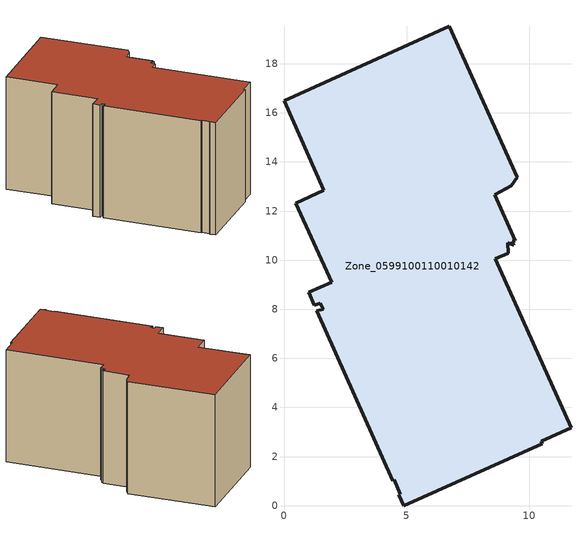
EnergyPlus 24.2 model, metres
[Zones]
Zone_0599100110010142
 floor ground (C_G): 10.48,2.62 10.53,2.52 4.88,0 4.68,0.43 4.73,0.47 4.48,1.05 4.42,1.02 1.34,7.95 1.59,7.99 1.48,8.25 1.24,8.17 1.01,8.7 1.94,9.1 0.48,12.32 1.63,12.84 0,16.49 6.74,19.52 9.51,13.38 9.27,13.03 8.59,12.66 9.43,10.79 9.3,10.77 9.36,10.62 9.12,10.71 9.13,10.28 8.61,10.05 11.69,3.18 z0
 wall outside (C_F): 1.63,12.84 0.48,12.32 1.94,9.1 1.01,8.7 1.24,8.17 1.48,8.25 1.59,7.99 1.34,7.95 4.42,1.02 4.48,1.05 4.73,0.47 4.68,0.43 4.88,0 10.53,2.52 10.48,2.62 11.69,3.18 8.61,10.05 9.13,10.28 9.12,10.71 9.36,10.62 9.3,10.77 9.43,10.79 8.59,12.66 9.27,13.03 9.51,13.38 6.74,19.52 0,16.49 1.63,12.84 z0:8.94
 roof outside (C_R): 9.36,10.62 9.3,10.77 9.43,10.79 8.59,12.66 9.27,13.03 9.51,13.38 6.74,19.52 0,16.49 1.63,12.84 0.48,12.32 1.94,9.1 1.01,8.7 1.24,8.17 1.48,8.25 1.59,7.99 1.34,7.95 4.42,1.02 4.48,1.05 4.73,0.47 4.68,0.43 4.88,0 10.53,2.52 10.48,2.62 11.69,3.18 8.61,10.05 9.13,10.28 9.12,10.71 z8.94
[BUILDING]
Pand.0599100110010142: North Axis=0; Terrain=City; Loads Convergence Tolerance Value=0.04; Temperature Convergence Tolerance Value=0.4; Solar Distribution=FullExterior; Maximum Number of Warmup Days=25; Minimum Number of Warmup Days=1
[Site:Location]
Rotterdam.The.Hague.AP_ZH_NLD Design_Conditions: Latitude=51.96; Longitude=4.45; Time Zone=1; Elevation=-4.5
[SITE:GROUNDTEMPERATURE:BUILDINGSURFACE]
18, 18, 18, 18, 18, 18, 18, 18, 18, 18, 18, 18
[MATERIAL] Thermal Absorptance=0.9; Solar Absorptance=0.7; Visible Absorptance=0.7
Name | Roughness | Thickness | Conductivity | Density | Specific Heat
G.D.2015-2018 | MediumSmooth | 0.15 | 0.0428571 | 540 | 1210
F.D.2015-2018 | Rough | 0.3 | 0.0666667 | 1920 | 840
R.D.2015-2018 | MediumRough | 0.2 | 0.0333333 | 1500 | 1000
[CONSTRUCTION]
C_G: G.D.2015-2018
C_F: F.D.2015-2018
C_R: R.D.2015-2018
[ZONE]
Zone_0599100110010142: Type=1; Multiplier=1; Ceiling Height=Autocalculate; Volume=Autocalculate; Floor Area=autocalculate; Part of Total Floor Area=Yes
[ZONEINFILTRATION:DESIGNFLOWRATE]
Infil_Zone_0599100110010142: Zone or ZoneList or Space or SpaceList=Zone_0599100110010142; Schedule=AlwaysOn; Design Flow Rate Calculation Method=Flow/Area; Flow Rate per Floor Area=0.0021; Constant Term Coefficient=1; Temperature Term Coefficient=0; Velocity Term Coefficient=0; Velocity Squared Term Coefficient=0
[HVACTEMPLATE:ZONE:IDEALLOADSAIRSYSTEM]
Zone_0599100110010142: Maximum Heating Supply Air Temperature=50; Minimum Cooling Supply Air Temperature=13; Maximum Heating Supply Air Humidity Ratio=0.0156; Minimum Cooling Supply Air Humidity Ratio=0.0077; Heating Limit=NoLimit; Cooling Limit=NoLimit; Dehumidification Control Type=ConstantSensibleHeatRatio; Cooling Sensible Heat Ratio=0.7; Dehumidification Setpoint=60; Humidification Control Type=None; Humidification Setpoint=30; Outdoor Air Method=None; Outdoor Air Flow Rate per Person=0.00944; Outdoor Air Flow Rate per Zone Floor Area=0; Outdoor Air Flow Rate per Zone=0; Demand Controlled Ventilation Type=None; Outdoor Air Economizer Type=NoEconomizer; Heat Recovery Type=None; Sensible Heat Recovery Effectiveness=0.7; Latent Heat Recovery Effectiveness=0.65
[ZONECONTROL:THERMOSTAT]
ThermostatControl_Zone_0599100110010142: Zone or ZoneList=Zone_0599100110010142; Control Type Schedule=DualSetpointControlType; Control 1=Thermostat_Zone_0599100110010142; Temperature Difference Between Cutout And Setpoint=0
[THERMOSTATSETPOINT:DUALSETPOINT]
Thermostat_Zone_0599100110010142: Heating Setpoint Temperature Schedule=HeatingSetpoint_Zone_0599100110010142; Cooling Setpoint Temperature Schedule=CoolingSetpoint_Zone_0599100110010142
[SCHEDULE:COMPACT]
HeatingSetpoint_Zone_0599100110010142: Through: 12/31, For: AllDays, Until: 24:00, 21
CoolingSetpoint_Zone_0599100110010142: Through: 12/31, For: AllDays, Until: 24:00, 24
DualSetpointControlType: Through: 12/31, For: AllDays, Until: 24:00, 4
AlwaysOn: Through: 12/31, For: AllDays, Until: 24:00, 1
